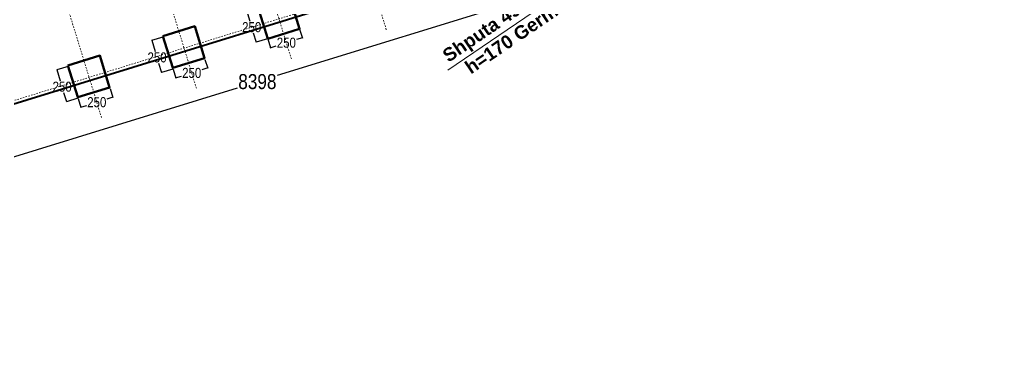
# Model space of a CAD drawing. Header units: centimetres. Extents: x 85226 to 578505, y -13061 to 170378.
# Drawn here: x 448288 to 455665, y 118008 to 120516 of the extents above; entities that cross this region are included whole.
import ezdxf

# ---------------------------------------------------------------- set-up
doc = ezdxf.new("R2010")
doc.units = ezdxf.units.CM
doc.linetypes.add('Dashed', pattern=[10.666667, 5.333333, -5.333333])
for name, color, linetype, lineweight in [('Akset_Pen_No__13', 13, 'Continuous', 18), ('Dimensionet', 150, 'Continuous', 15), ('Fasada', 7, 'Continuous', 15), ('Fasada_Pen_No__32', 32, 'Continuous', 18), ('muri', 7, 'Continuous', 40), ('Spotat', 1, 'Continuous', 15)]:
    doc.layers.add(name, color=color, linetype=linetype, lineweight=lineweight)
doc.styles.add('Dimensionet CM', font='swissc.ttf', dxfattribs={"height": 15})
doc.dimstyles.new('Maxi shkronjat', dxfattribs={"dimscale": 2, "dimtxt": 30, "dimasz": 1, "dimexe": 1, "dimexo": 1, "dimgap": 3, "dimtad": 0, "dimtih": 1, "dimtoh": 1, "dimzin": 9, "dimtxsty": 'Dimensionet CM', "dimblk": 'ARCHTICK', "dimcen": 1, "dimdle": 1, "dimadec": 0, "dimazin": 0, "dimtfac": 1, "dimtmove": 0, "dimatfit": 3, "dimldrblk": 'ARCHTICK', "dimfxl": 1, "dimarcsym": 0})

# ---------------------------------------------------------------- blocks, each defined once
blk = doc.blocks.new('_ArchTick')
at = {"layer": 'Spotat', "color": 0, "const_width": 0.15}
blk.add_lwpolyline([(-0.5, -0.5), (0.5, 0.5)], dxfattribs=at)
blk = doc.blocks.new('*D4431')
at = {"layer": 'DEFPOINTS', "color": 0, "transparency": 16777216}
for p in [(448965.4, 120001.6), (448726.5, 119927.9), (448986.1, 119934.4)]:
    blk.add_point(p, dxfattribs=at)
at = {"layer": 'Dimensionet', "color": 0, "lineweight": -2, "transparency": 16777216}
for p, q in [((448966, 119999.6), (448986.7, 119932.5)), ((448727.1, 119926), (448747.8, 119858.9)), ((448745.3, 119860.2), (448790.8, 119874.2)), ((448988, 119935), (448942.5, 119921))]:
    blk.add_line(p, q, dxfattribs=at)
at = {"layer": 'Dimensionet', "color": 0, "lineweight": -2, "transparency": 16777216, "xscale": 2, "yscale": 2, "zscale": 2}
for p, rotation in [((448986.1, 119934.4), 17.13000000001627), ((448747.2, 119860.8), 197.1300000000163)]:
    blk.add_blockref('_ArchTick', p, dxfattribs=dict(at, rotation=rotation))
at = {"layer": 'Dimensionet', "color": 0, "transparency": 16777216, "insert": (448866.6, 119897.6), "char_height": 15, "attachment_point": 5, "style": 'Dimensionet CM'}
blk.add_mtext('{\\H5x;250}', dxfattribs=at)
blk = doc.blocks.new('*D4432')
at = {"layer": 'DEFPOINTS', "color": 0, "transparency": 16777216}
for p in [(448567.8, 120140.6), (448652.8, 120166.8), (448726.5, 119927.9)]:
    blk.add_point(p, dxfattribs=at)
at = {"layer": 'Dimensionet', "color": 0, "lineweight": -2, "transparency": 16777216}
for p, q in [((448650.9, 120166.2), (448565.9, 120140)), ((448567.2, 120142.5), (448593.1, 120058.4)), ((448642, 119899.8), (448620.6, 119969.3)), ((448724.6, 119927.3), (448639.5, 119901.1))]:
    blk.add_line(p, q, dxfattribs=at)
at = {"layer": 'Dimensionet', "color": 0, "lineweight": -2, "transparency": 16777216, "xscale": 2, "yscale": 2, "zscale": 2}
for p, rotation in [((448567.8, 120140.6), 107.1299999999045), ((448641.4, 119901.7), 287.1299999999046)]:
    blk.add_blockref('_ArchTick', p, dxfattribs=dict(at, rotation=rotation))
at = {"layer": 'Dimensionet', "color": 0, "transparency": 16777216, "insert": (448606.8, 120013.9), "char_height": 15, "attachment_point": 5, "style": 'Dimensionet CM'}
blk.add_mtext('{\\H5x;250}', dxfattribs=at)
blk = doc.blocks.new('*D4433')
at = {"layer": 'DEFPOINTS', "color": 0, "transparency": 16777216}
for p in [(449677.3, 120221), (449438.4, 120147.4), (449698, 120153.8)]:
    blk.add_point(p, dxfattribs=at)
at = {"layer": 'Dimensionet', "color": 0, "lineweight": -2, "transparency": 16777216}
for p, q in [((449677.9, 120219.1), (449698.6, 120151.9)), ((449439, 120145.4), (449459.7, 120078.3)), ((449457.2, 120079.6), (449502.7, 120093.6)), ((449699.9, 120154.4), (449654.4, 120140.4))]:
    blk.add_line(p, q, dxfattribs=at)
at = {"layer": 'Dimensionet', "color": 0, "lineweight": -2, "transparency": 16777216, "xscale": 2, "yscale": 2, "zscale": 2}
for p, rotation in [((449698, 120153.8), 17.13000000005749), ((449459.1, 120080.2), 197.1300000000575)]:
    blk.add_blockref('_ArchTick', p, dxfattribs=dict(at, rotation=rotation))
at = {"layer": 'Dimensionet', "color": 0, "transparency": 16777216, "insert": (449578.6, 120117), "char_height": 15, "attachment_point": 5, "style": 'Dimensionet CM'}
blk.add_mtext('{\\H5x;250}', dxfattribs=at)
blk = doc.blocks.new('*D4434')
at = {"layer": 'DEFPOINTS', "color": 0, "transparency": 16777216}
for p in [(449279.7, 120360), (449364.8, 120386.3), (449438.4, 120147.4)]:
    blk.add_point(p, dxfattribs=at)
at = {"layer": 'Dimensionet', "color": 0, "lineweight": -2, "transparency": 16777216}
for p, q in [((449362.9, 120385.7), (449277.8, 120359.5)), ((449279.1, 120362), (449305.1, 120277.8)), ((449353.9, 120119.2), (449332.5, 120188.8)), ((449436.5, 120146.8), (449351.4, 120120.5))]:
    blk.add_line(p, q, dxfattribs=at)
at = {"layer": 'Dimensionet', "color": 0, "lineweight": -2, "transparency": 16777216, "xscale": 2, "yscale": 2, "zscale": 2}
for p, rotation in [((449279.7, 120360), 107.1300000000144), ((449353.4, 120121.1), 287.1300000000143)]:
    blk.add_blockref('_ArchTick', p, dxfattribs=dict(at, rotation=rotation))
at = {"layer": 'Dimensionet', "color": 0, "transparency": 16777216, "insert": (449318.8, 120233.3), "char_height": 15, "attachment_point": 5, "style": 'Dimensionet CM'}
blk.add_mtext('{\\H5x;250}', dxfattribs=at)
blk = doc.blocks.new('*D4435')
at = {"layer": 'DEFPOINTS', "color": 0, "transparency": 16777216}
for p in [(450387.1, 120447.6), (450148.2, 120374), (450407.8, 120380.4)]:
    blk.add_point(p, dxfattribs=at)
at = {"layer": 'Dimensionet', "color": 0, "lineweight": -2, "transparency": 16777216}
for p, q in [((450387.7, 120445.7), (450408.4, 120378.5)), ((450148.8, 120372), (450169.5, 120304.9)), ((450167, 120306.2), (450212.5, 120320.2)), ((450409.7, 120381), (450364.2, 120367))]:
    blk.add_line(p, q, dxfattribs=at)
at = {"layer": 'Dimensionet', "color": 0, "lineweight": -2, "transparency": 16777216, "xscale": 2, "yscale": 2, "zscale": 2}
for p, rotation in [((450407.8, 120380.4), 17.13000000005749), ((450168.9, 120306.8), 197.1300000000575)]:
    blk.add_blockref('_ArchTick', p, dxfattribs=dict(at, rotation=rotation))
at = {"layer": 'Dimensionet', "color": 0, "transparency": 16777216, "insert": (450288.3, 120343.6), "char_height": 15, "attachment_point": 5, "style": 'Dimensionet CM'}
blk.add_mtext('{\\H5x;250}', dxfattribs=at)
blk = doc.blocks.new('*D4436')
at = {"layer": 'DEFPOINTS', "color": 0, "transparency": 16777216}
for p in [(450074.5, 120612.9), (449989.5, 120586.6), (450148.2, 120374)]:
    blk.add_point(p, dxfattribs=at)
at = {"layer": 'Dimensionet', "color": 0, "lineweight": -2, "transparency": 16777216}
for p, q in [((450072.6, 120612.3), (449987.5, 120586.1)), ((449988.9, 120588.6), (450014.8, 120504.4)), ((450063.7, 120345.8), (450042.3, 120415.4)), ((450146.3, 120373.4), (450061.2, 120347.1))]:
    blk.add_line(p, q, dxfattribs=at)
at = {"layer": 'Dimensionet', "color": 0, "lineweight": -2, "transparency": 16777216, "xscale": 2, "yscale": 2, "zscale": 2}
for p, rotation in [((449989.5, 120586.6), 107.1299999999458), ((450063.1, 120347.7), 287.1299999999458)]:
    blk.add_blockref('_ArchTick', p, dxfattribs=dict(at, rotation=rotation))
at = {"layer": 'Dimensionet', "color": 0, "transparency": 16777216, "insert": (450028.5, 120459.9), "char_height": 15, "attachment_point": 5, "style": 'Dimensionet CM'}
blk.add_mtext('{\\H5x;250}', dxfattribs=at)
blk = doc.blocks.new('*D4697')
at = {"layer": 'DEFPOINTS', "color": 0, "transparency": 16777216}
for p in [(454001.6, 121553.8), (454083.4, 121288.5), (445974.4, 119087.5)]:
    blk.add_point(p, dxfattribs=at)
at = {"layer": 'Dimensionet', "color": 0, "lineweight": -2, "transparency": 16777216}
for p, q in [((454002.2, 121551.9), (454084, 121286.5)), ((454085.3, 121289), (450219, 120097.4)), ((446056.5, 118814.5), (449922.7, 120006.1)), ((445975, 119085.6), (446059, 118813.1))]:
    blk.add_line(p, q, dxfattribs=at)
at = {"layer": 'Dimensionet', "color": 0, "lineweight": -2, "transparency": 16777216, "xscale": 2, "yscale": 2, "zscale": 2}
for p, rotation in [((454083.4, 121288.5), 17.1299999999269), ((446058.4, 118815), 197.1299999999269)]:
    blk.add_blockref('_ArchTick', p, dxfattribs=dict(at, rotation=rotation))
at = {"layer": 'Dimensionet', "color": 0, "transparency": 16777216, "insert": (450070.9, 120051.8), "char_height": 15, "attachment_point": 5, "style": 'Dimensionet CM'}
blk.add_mtext('{\\H7.5x;8398}', dxfattribs=at)

msp = doc.modelspace()

# ---------------------------------------------------------------- linework, layer by layer
at = {"layer": 'Akset_Pen_No__13', "color": 251, "linetype": 'Dashed', "ltscale": 2}
for p, q in [((449966.353, 123917.601), (451039.954, 120434.297)), ((449254.402, 123698.168), (450328.003, 120214.864)), ((448542.451, 123478.735), (449616.052, 119995.431)), ((447830.5, 123259.302), (448904.101, 119775.998)), ((442074.222, 118008.408), (455824.039, 122246.286))]:
    msp.add_line(p, q, dxfattribs=at)
at = {"layer": 'Fasada'}
msp.add_lwpolyline([(451498.291, 120138.713), (452458.157, 120792.508), (452463.676, 121262.08)], dxfattribs=at)
at = {"layer": 'Fasada_Pen_No__32', "lineweight": 50}
for points in [[(450074.532, 120612.862), (450313.442, 120686.497), (450387.077, 120447.587), (450148.167, 120373.952), (450074.532, 120612.862)], [(449362.581, 120393.429), (449601.491, 120467.064), (449675.126, 120228.155), (449436.216, 120154.519), (449362.581, 120393.429)], [(448650.63, 120173.996), (448889.54, 120247.631), (448963.175, 120008.722), (448724.265, 119935.087), (448650.63, 120173.996)]]:
    msp.add_lwpolyline(points, dxfattribs=at)
at = {"layer": 'muri'}
msp.add_lwpolyline([(445955.982, 119181.275), (453873.451, 121621.545), (453829.27, 121764.89), (454082.827, 121843.04, 0.27723304), (454495.298, 122303.074)], format="xyb", dxfattribs=at)

# ---------------------------------------------------------------- texts
at = {"layer": 'Fasada', "insert": (452320.63, 120869.896), "char_height": 100, "attachment_point": 3, "rotation": 34.26, "style": 'Dimensionet CM'}
msp.add_mtext('{\\fArial|b1|i0|c0|p34;Shputa 490x430\\Ph=170 Germim}', dxfattribs=at)

# ---------------------------------------------------------------- dimensions: what is measured, and where the dimension line sits
at = {"layer": 'Dimensionet'}
dim = msp.add_linear_dim(base=(454083.372, 121288.455), p1=(445974.407, 119087.543), p2=(454001.594, 121553.782), angle=17.13, text='{\\H7.5x;<>}', dimstyle='Maxi shkronjat', override={"dimdec": 0}, dxfattribs=at)
dim.commit()
dim.dimension.update_dxf_attribs({"geometry": '*D4697', "text_midpoint": (450070.883, 120051.752)})
for base, p1, p2, angle, picture, middle in [((449989.461, 120586.642), (450148.167, 120373.952), (450074.532, 120612.862), 107.13, '*D4436', (450028.524, 120459.902)), ((450407.775, 120380.433), (450148.167, 120373.952), (450387.077, 120447.587), 17.13, '*D4435', (450288.32, 120343.615)), ((449279.719, 120360.042), (449438.425, 120147.352), (449364.79, 120386.262), 107.13, '*D4434', (449318.782, 120233.302)), ((449698.033, 120153.833), (449438.425, 120147.352), (449677.335, 120220.987), 17.13, '*D4433', (449578.578, 120117.015)), ((448567.768, 120140.609), (448726.474, 119927.919), (448652.839, 120166.829), 107.13, '*D4432', (448606.831, 120013.869)), ((448986.082, 119934.4), (448726.474, 119927.919), (448965.384, 120001.554), 17.13, '*D4431', (448866.627, 119897.582))]:
    dim = msp.add_linear_dim(base=base, p1=p1, p2=p2, angle=angle, text='{\\H5x;<>}', dimstyle='Maxi shkronjat', dxfattribs=at)
    dim.commit()
    dim.dimension.update_dxf_attribs({"geometry": picture, "text_midpoint": middle, "dimtype": 161})

doc.saveas('drawing.dxf')
